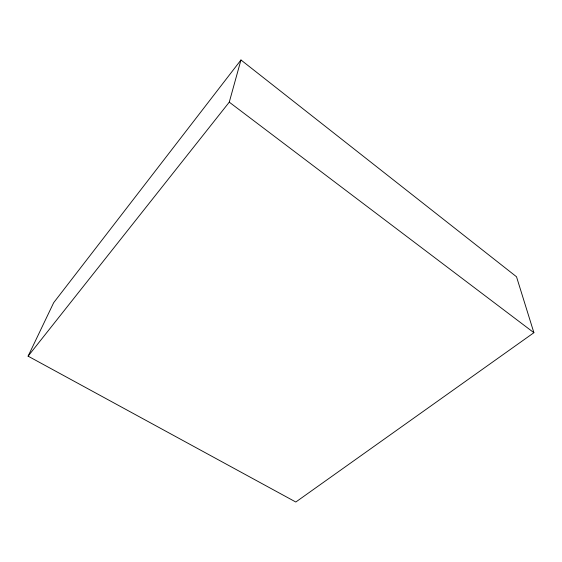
<?xml version="1.0" encoding="UTF-8"?>
<svg xmlns="http://www.w3.org/2000/svg" width="562" height="562" viewBox="0 0 562 562"><rect width="100%" height="100%" fill="white"/><g stroke="black" fill="none" stroke-linecap="round" stroke-linejoin="round"><path stroke-width="0.84" d="M28.1 356.16L229.268 102.158L240.965 59.979L516.513 276.764L533.9 332.697L295.809 502.021L28.1 356.16L53.671 302.7L240.965 59.979M229.268 102.158L533.9 332.697"/></g></svg>
